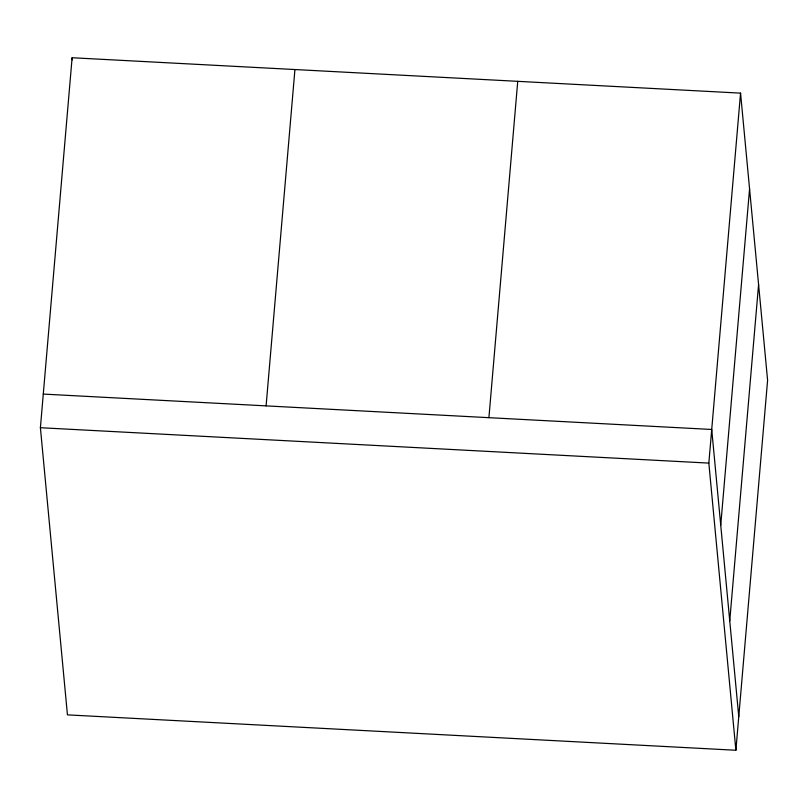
<?xml version="1.0" encoding="UTF-8"?>
<svg xmlns="http://www.w3.org/2000/svg" width="808" height="808" viewBox="0 0 808 808"><rect width="100%" height="100%" fill="white"/><g stroke="black" fill="none" stroke-linecap="round" stroke-linejoin="round"><path stroke-width="1.21" d="M40.4 427.715L72.114 57.742L740.552 93.132L767.6 380.285L735.886 750.258L67.448 714.868L40.4 427.715L708.838 463.105L735.886 750.258M266.095 405.879L294.93 69.538M488.911 417.675L517.736 81.335M708.838 463.105L740.552 93.132M720.736 525.19L749.572 188.85M729.745 620.908L758.581 284.567M43.279 394.082L711.717 429.472L738.764 716.625M72.114 57.742L72.316 59.873"/></g></svg>
